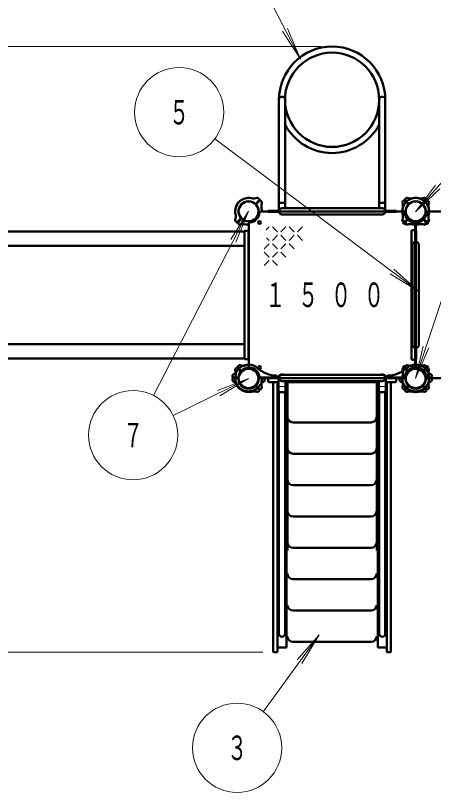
# Model space of a CAD drawing. Units: millimetres on the paper. Extents: x -385 to 0, y -594 to 267.
# Drawn here: x -265.1 to -227.5, y 94.2 to 163.9 of the extents above; entities that cross this region are included whole.
import ezdxf
from ezdxf.enums import TextEntityAlignment as Align

# ---------------------------------------------------------------- set-up
doc = ezdxf.new("R2010")
doc.units = ezdxf.units.MM
doc.linetypes.add('USER1', pattern=[4.5, 2.5, -2])
doc.layers.add('LY_1', color=7, linetype='Continuous', lineweight=50)
doc.styles.add('ＭＳ ゴシック', font='')
doc.styles.get('ＭＳ ゴシック').set_extended_font_data('MS Gothic')

msp = doc.modelspace()

# ---------------------------------------------------------------- linework, layer by layer
at = {"layer": 'LY_1', "lineweight": 13}
for p, q in [((-244.056, 168.794), (-239.492, 159.978)), ((-239.492, 159.978), (-241.098, 162.512)), ((-239.492, 159.978), (-240.634, 162.752)), ((-237.643, 161.121), (-357.237, 161.121)), ((-237.643, 161.121), (-357.237, 161.121)), ((-247.174, 152.84), (-228.871, 139.151)), ((-223.91, 152.234), (-229.143, 146.289)), ((-222.519, 151.437), (-229.143, 131.349)), ((-229.143, 146.289), (-227.364, 148.705)), ((-229.143, 146.289), (-226.972, 148.36)), ((-252.672, 129.836), (-244.143, 146.349)), ((-244.143, 146.349), (-245.747, 143.814)), ((-244.143, 146.349), (-245.282, 143.574)), ((-242.558, 144.68), (-242.291, 144.947)), ((-241.541, 144.497), (-241.991, 144.947)), ((-241.241, 144.497), (-240.791, 144.947)), ((-240.041, 144.497), (-240.491, 144.947)), ((-239.741, 144.497), (-239.291, 144.947)), ((-244.523, 144.449), (-244.523, 133.249)), ((-241.991, 143.747), (-241.541, 144.197)), ((-240.791, 143.747), (-241.241, 144.197)), ((-240.491, 143.747), (-240.041, 144.197)), ((-239.291, 143.747), (-239.741, 144.197)), ((-242.291, 143.747), (-242.53, 143.987)), ((-242.741, 142.997), (-242.291, 143.447)), ((-241.541, 142.997), (-241.991, 143.447)), ((-241.241, 142.997), (-240.791, 143.447)), ((-240.041, 142.997), (-240.491, 143.447)), ((-242.291, 142.247), (-242.741, 142.697)), ((-241.991, 142.247), (-241.541, 142.697)), ((-240.791, 142.247), (-241.241, 142.697)), ((-242.741, 141.497), (-242.291, 141.947)), ((-241.541, 141.497), (-241.991, 141.947)), ((-228.871, 139.151), (-231.421, 140.732)), ((-228.871, 139.151), (-231.107, 141.151)), ((-229.143, 131.349), (-228.455, 134.27)), ((-229.143, 131.349), (-227.959, 134.106)), ((-250.914, 128.039), (-244.143, 131.349)), ((-244.143, 131.349), (-246.942, 130.272)), ((-244.143, 131.349), (-246.713, 129.802)), ((-242.819, 101.486), (-237.807, 108.391)), ((-237.807, 108.391), (-239.774, 106.126)), ((-237.807, 108.391), (-239.351, 105.818)), ((-242.863, 106.824), (-357.237, 106.824)), ((-242.863, 106.824), (-357.237, 106.824))]:
    msp.add_line(p, q, dxfattribs=at)
at = {"layer": 'LY_1', "color": 140}
for p, q in [((-241.415, 156.349), (-241.415, 146.349)), ((-240.871, 156.349), (-240.871, 146.621)), ((-232.415, 156.349), (-232.415, 146.621)), ((-231.871, 156.349), (-231.871, 146.349)), ((-245.121, 147.045), (-245.123, 147.047)), ((-244.838, 147.328), (-244.84, 147.33)), ((-243.501, 147.034), (-243.168, 147.367)), ((-243.459, 146.991), (-243.126, 147.324)), ((-243.169, 147.424), (-243.275, 147.524)), ((-243.068, 147.323), (-242.969, 147.217)), ((-241.415, 147.109), (-240.871, 147.109)), ((-231.871, 147.109), (-232.415, 147.109)), ((-230.218, 147.323), (-230.317, 147.217)), ((-229.827, 146.991), (-230.16, 147.324)), ((-230.121, 147.045), (-230.123, 147.047)), ((-229.784, 147.034), (-230.118, 147.367)), ((-230.117, 147.424), (-230.01, 147.524)), ((-229.838, 147.328), (-229.84, 147.33)), ((-228.501, 147.034), (-228.168, 147.367)), ((-228.459, 146.991), (-228.126, 147.324)), ((-228.448, 147.328), (-228.445, 147.33)), ((-228.169, 147.424), (-228.284, 147.532)), ((-228.165, 147.045), (-228.162, 147.047)), ((-228.068, 147.323), (-227.961, 147.208)), ((-236.643, 146.319), (-243.051, 146.319)), ((-242.383, 146.381), (-241.413, 146.381)), ((-242.383, 146.381), (-242.383, 146.317)), ((-242.383, 146.317), (-241.413, 146.317)), ((-241.143, 146.621), (-236.643, 146.621)), ((-238.728, 146.621), (-236.643, 146.621)), ((-232.143, 146.621), (-236.643, 146.621)), ((-236.643, 146.319), (-230.235, 146.319)), ((-230.903, 146.381), (-231.873, 146.381)), ((-230.903, 146.317), (-231.873, 146.317)), ((-230.903, 146.381), (-230.903, 146.317)), ((-221.643, 146.319), (-228.051, 146.319)), ((-244.827, 145.708), (-245.16, 145.375)), ((-244.784, 145.665), (-245.118, 145.332)), ((-241.143, 146.077), (-236.643, 146.077)), ((-238.44, 146.077), (-236.643, 146.077)), ((-232.143, 146.077), (-236.643, 146.077)), ((-229.827, 145.708), (-230.16, 145.375)), ((-229.784, 145.665), (-230.118, 145.332)), ((-228.501, 145.665), (-228.168, 145.332)), ((-228.459, 145.708), (-228.126, 145.375)), ((-245.218, 145.376), (-245.325, 145.491)), ((-245.117, 145.275), (-245.002, 145.167)), ((-244.113, 138.849), (-244.113, 145.257)), ((-230.218, 145.376), (-230.317, 145.482)), ((-230.117, 145.275), (-230.01, 145.175)), ((-229.173, 138.849), (-229.173, 145.257)), ((-229.113, 138.849), (-229.113, 145.257)), ((-228.169, 145.275), (-228.284, 145.167)), ((-228.068, 145.376), (-227.961, 145.491)), ((-305.873, 144.549), (-244.623, 144.549)), ((-244.523, 144.539), (-244.523, 133.159)), ((-244.463, 144.599), (-244.203, 144.599)), ((-244.143, 144.539), (-244.143, 133.159)), ((-229.523, 138.849), (-229.523, 144.549)), ((-229.423, 144.649), (-229.243, 144.649)), ((-229.175, 144.589), (-229.111, 144.589)), ((-229.175, 144.589), (-229.175, 143.62)), ((-229.111, 144.589), (-229.111, 143.62)), ((-305.873, 143.249), (-244.623, 143.249)), ((-229.415, 143.349), (-229.415, 138.849)), ((-228.871, 143.349), (-228.871, 138.849)), ((-244.113, 138.849), (-244.113, 132.442)), ((-229.523, 138.849), (-229.523, 133.149)), ((-229.415, 134.349), (-229.415, 138.849)), ((-229.173, 138.849), (-229.173, 132.442)), ((-229.113, 138.849), (-229.113, 132.442)), ((-228.871, 134.349), (-228.871, 138.849)), ((-305.873, 134.449), (-244.623, 134.449)), ((-229.175, 133.109), (-229.175, 134.079)), ((-229.111, 133.109), (-229.111, 134.079)), ((-305.873, 133.149), (-244.623, 133.149)), ((-244.463, 133.099), (-244.203, 133.099)), ((-229.423, 133.049), (-229.243, 133.049)), ((-229.175, 133.109), (-229.111, 133.109)), ((-244.784, 132.034), (-245.118, 132.367)), ((-245.117, 132.424), (-245.002, 132.532)), ((-229.784, 132.034), (-230.118, 132.367)), ((-230.117, 132.424), (-230.01, 132.524)), ((-228.501, 132.034), (-228.168, 132.367)), ((-228.169, 132.424), (-228.284, 132.532)), ((-245.218, 132.323), (-245.325, 132.208)), ((-244.827, 131.991), (-245.16, 132.324)), ((-236.643, 131.681), (-241.143, 131.681)), ((-236.643, 131.681), (-232.143, 131.681)), ((-230.218, 132.323), (-230.317, 132.217)), ((-229.827, 131.991), (-230.16, 132.324)), ((-228.459, 131.991), (-228.126, 132.324)), ((-228.068, 132.323), (-227.961, 132.208)), ((-245.591, 131.481), (-245.586, 131.626)), ((-245.591, 131.338), (-245.586, 131.181)), ((-245.08, 131.439), (-245.551, 131.439)), ((-245.08, 131.379), (-245.551, 131.379)), ((-243.205, 131.439), (-241.634, 131.439)), ((-243.205, 131.379), (-242.734, 131.379)), ((-236.643, 131.379), (-243.051, 131.379)), ((-242.694, 131.338), (-242.699, 131.193)), ((-241.413, 131.441), (-242.483, 131.441)), ((-242.483, 131.377), (-242.483, 131.441)), ((-241.413, 131.377), (-242.483, 131.377)), ((-242.393, 131.129), (-242.393, 131.309)), ((-242.293, 131.029), (-241.463, 131.029)), ((-241.923, 106.884), (-241.923, 130.969)), ((-241.594, 131.482), (-241.599, 131.586)), ((-241.543, 106.884), (-241.543, 131.029)), ((-241.463, 130.137), (-241.463, 131.377)), ((-236.643, 131.137), (-241.143, 131.137)), ((-240.823, 130.137), (-240.823, 131.137)), ((-236.643, 131.029), (-240.823, 131.029)), ((-240.743, 107.249), (-240.743, 131.029)), ((-240.643, 115.929), (-240.643, 131.029)), ((-236.643, 131.379), (-230.235, 131.379)), ((-236.643, 131.137), (-232.143, 131.137)), ((-236.643, 131.029), (-232.463, 131.029)), ((-232.643, 115.929), (-232.643, 131.029)), ((-232.543, 107.249), (-232.543, 131.029)), ((-232.463, 130.137), (-232.463, 131.137)), ((-231.873, 131.441), (-230.803, 131.441)), ((-231.873, 131.377), (-230.803, 131.377)), ((-231.823, 130.137), (-231.823, 131.377)), ((-230.993, 131.029), (-231.823, 131.029)), ((-231.743, 106.884), (-231.743, 131.029)), ((-231.692, 131.482), (-231.686, 131.586)), ((-230.08, 131.439), (-231.652, 131.439)), ((-231.363, 106.884), (-231.363, 130.969)), ((-230.893, 131.129), (-230.893, 131.309)), ((-230.803, 131.377), (-230.803, 131.441)), ((-230.591, 131.338), (-230.586, 131.193)), ((-230.08, 131.379), (-230.551, 131.379)), ((-228.205, 131.439), (-227.734, 131.439)), ((-228.205, 131.379), (-227.734, 131.379)), ((-221.643, 131.379), (-228.051, 131.379)), ((-227.694, 131.338), (-227.7, 131.181)), ((-227.694, 131.481), (-227.699, 131.626)), ((-245.121, 130.654), (-245.123, 130.652)), ((-244.838, 130.371), (-244.84, 130.369)), ((-243.501, 130.665), (-243.168, 130.332)), ((-243.459, 130.708), (-243.126, 130.375)), ((-243.169, 130.275), (-243.275, 130.175)), ((-243.068, 130.376), (-242.969, 130.482)), ((-241.415, 108.486), (-241.415, 130.257)), ((-240.871, 108.486), (-240.871, 130.257)), ((-232.415, 108.486), (-232.415, 130.257)), ((-231.871, 108.486), (-231.871, 130.257)), ((-230.218, 130.376), (-230.317, 130.482)), ((-229.827, 130.708), (-230.16, 130.375)), ((-230.121, 130.654), (-230.123, 130.652)), ((-229.784, 130.665), (-230.118, 130.332)), ((-230.117, 130.275), (-230.01, 130.175)), ((-229.838, 130.371), (-229.84, 130.369)), ((-228.501, 130.665), (-228.168, 130.332)), ((-228.459, 130.708), (-228.126, 130.375)), ((-228.448, 130.371), (-228.445, 130.369)), ((-228.169, 130.275), (-228.284, 130.167)), ((-228.165, 130.654), (-228.162, 130.652)), ((-228.068, 130.376), (-227.961, 130.491)), ((-244.343, 130.226), (-244.343, 130.223)), ((-243.943, 130.226), (-243.943, 130.223)), ((-240.823, 130.137), (-241.463, 130.137)), ((-232.463, 130.137), (-231.823, 130.137)), ((-229.343, 130.226), (-229.343, 130.223)), ((-228.943, 130.226), (-228.943, 130.223)), ((-236.643, 127.429), (-240.143, 127.429)), ((-236.643, 127.429), (-233.143, 127.429)), ((-236.643, 124.617), (-240.143, 124.617)), ((-236.643, 124.617), (-233.143, 124.617)), ((-236.643, 121.804), (-240.143, 121.804)), ((-236.643, 121.804), (-233.143, 121.804)), ((-236.643, 118.992), (-240.143, 118.992)), ((-236.643, 118.992), (-233.143, 118.992)), ((-236.643, 116.179), (-240.143, 116.179)), ((-236.643, 116.179), (-233.143, 116.179)), ((-236.643, 113.367), (-240.143, 113.367)), ((-236.643, 113.367), (-233.143, 113.367)), ((-236.643, 110.554), (-240.143, 110.554)), ((-236.643, 110.554), (-233.143, 110.554)), ((-236.643, 107.742), (-240.143, 107.742)), ((-236.643, 107.742), (-233.143, 107.742)), ((-241.603, 106.824), (-241.863, 106.824)), ((-241.543, 107.249), (-240.743, 107.249)), ((-231.743, 107.249), (-232.543, 107.249)), ((-231.683, 106.824), (-231.423, 106.824))]:
    msp.add_line(p, q, dxfattribs=at)
at = {"layer": 'LY_1', "linetype": 'USER1', "lineweight": 13}
for p, q in [((-241.415, 130.137), (-241.415, 130.645)), ((-240.871, 130.645), (-241.415, 130.645)), ((-240.871, 130.137), (-240.871, 130.645)), ((-232.415, 130.645), (-231.871, 130.645)), ((-232.415, 130.137), (-232.415, 130.645)), ((-231.871, 130.137), (-231.871, 130.645))]:
    msp.add_line(p, q, dxfattribs=at)
at = {"layer": 'LY_1', "color": 140}
for centre, radius in [((-236.643, 156.349), 4.228), ((-244.143, 146.349), 0.891), ((-244.143, 146.349), 0.891), ((-229.143, 146.349), 0.891), ((-229.143, 146.349), 0.891), ((-243.153, 145.36), 0.13), ((-230.133, 145.36), 0.13), ((-228.153, 145.36), 0.13), ((-243.153, 132.339), 0.13), ((-230.133, 132.339), 0.13), ((-228.153, 132.339), 0.13), ((-244.143, 131.349), 0.891), ((-229.143, 131.349), 0.891)]:
    msp.add_circle(centre, radius, dxfattribs=at)
at = {"layer": 'LY_1', "lineweight": 13}
for centre in [(-250.377, 155.236), (-254.507, 126.282), (-245.169, 98.249)]:
    msp.add_circle(centre, 4, dxfattribs=at)
at = {"layer": 'LY_1', "color": 140}
for centre, radius, start, end in [((-236.643, 156.349), 4.772, 0, 180), ((-241.143, 156.349), 0.272, 0, 180), ((-232.143, 156.349), 0.272, 0, 180), ((-236.643, 156.349), 4.772, 207.62496, 332.37504), ((-244.143, 146.349), 1.2, 135, 192.27281), ((-245.109, 147.061), 0.02, 143.62693, 225), ((-244.143, 146.349), 1.22, 135, 143.62693), ((-244.143, 146.349), 0.9, 135, 220.72934), ((-244.143, 146.349), 1.22, 126.37307, 135), ((-244.143, 146.349), 1.2, 77.72719, 135), ((-244.854, 147.316), 0.02, 45, 126.37307), ((-244.143, 146.349), 0.9, 49.27066, 135), ((-243.675, 148.499), 1, 257.72719, 287.54116), ((-243.529, 147.062), 0.04, 229.27066, 315), ((-243.43, 146.963), 0.04, 135, 220.72934), ((-243.344, 147.45), 0.1, 47, 107.54116), ((-243.196, 147.395), 0.04, 315, 47), ((-243.097, 147.296), 0.04, 43, 135), ((-241.993, 146.817), 1, 162.45884, 192.27281), ((-243.042, 147.149), 0.1, 342.45884, 43), ((-230.244, 147.149), 0.1, 137, 197.54116), ((-229.143, 146.349), 1.2, 135, 192.27281), ((-231.293, 146.817), 1, 347.72719, 17.54116), ((-230.188, 147.296), 0.04, 45, 137), ((-230.089, 147.395), 0.04, 133, 225), ((-230.109, 147.061), 0.02, 143.62693, 225), ((-229.143, 146.349), 1.22, 135, 143.62693), ((-229.143, 146.349), 0.9, 135, 220.72934), ((-229.942, 147.45), 0.1, 72.45884, 133), ((-229.143, 146.349), 1.22, 126.37307, 135), ((-229.143, 146.349), 1.2, 77.72719, 135), ((-229.61, 148.499), 1, 252.45884, 282.27281), ((-229.854, 147.316), 0.02, 45, 126.37307), ((-229.855, 146.963), 0.04, 319.27066, 45), ((-229.756, 147.062), 0.04, 225, 310.72934), ((-229.143, 146.349), 0.9, 49.27066, 135), ((-229.143, 146.349), 0.9, 45, 130.72934), ((-229.143, 146.349), 1.2, 45, 102.27281), ((-228.675, 148.499), 1, 257.72719, 287.54116), ((-228.529, 147.062), 0.04, 229.27066, 315), ((-229.143, 146.349), 0.9, 319.27066, 45), ((-228.43, 146.963), 0.04, 135, 220.72934), ((-228.431, 147.316), 0.02, 53.62693, 135), ((-229.143, 146.349), 1.22, 45, 53.62693), ((-228.344, 147.45), 0.1, 47, 107.54116), ((-229.143, 146.349), 1.2, 347.72719, 45), ((-229.143, 146.349), 1.22, 36.37307, 45), ((-228.196, 147.395), 0.04, 315, 47), ((-228.177, 147.061), 0.02, 315, 36.37307), ((-228.097, 147.296), 0.04, 43, 135), ((-226.993, 146.817), 1, 162.45884, 192.27281), ((-228.042, 147.149), 0.1, 342.45884, 43), ((-244.143, 146.349), 0.9, 315, 40.72934), ((-243.051, 146.219), 0.1, 90, 173.21282), ((-244.143, 146.349), 1.2, 358.56746, 12.27281), ((-241.143, 146.349), 0.272, 90, 270), ((-232.143, 146.349), 0.272, 270, 90), ((-229.143, 146.349), 1.2, 167.72719, 181.43254), ((-230.235, 146.219), 0.1, 6.78718, 90), ((-229.143, 146.349), 0.9, 139.27066, 225), ((-229.143, 146.349), 0.9, 315, 40.72934), ((-228.051, 146.219), 0.1, 90, 173.21282), ((-229.143, 146.349), 1.2, 358.56746, 12.27281), ((-245.244, 145.55), 0.1, 162.45884, 223), ((-246.293, 145.882), 1, 342.45884, 12.27281), ((-244.855, 145.736), 0.04, 315, 40.72934), ((-244.756, 145.637), 0.04, 49.27066, 135), ((-244.143, 146.349), 0.9, 229.27066, 315), ((-244.143, 146.349), 1, 276.78718, 353.21282), ((-230.244, 145.55), 0.1, 162.45884, 223), ((-231.293, 145.882), 1, 342.45884, 12.27281), ((-229.143, 146.349), 1, 186.78718, 263.21282), ((-229.855, 145.736), 0.04, 315, 40.72934), ((-229.756, 145.637), 0.04, 49.27066, 135), ((-229.143, 146.349), 0.9, 225, 310.72934), ((-229.143, 146.349), 0.9, 229.27066, 315), ((-229.143, 146.349), 1, 276.78718, 353.21282), ((-228.529, 145.637), 0.04, 45, 130.72934), ((-228.43, 145.736), 0.04, 139.27066, 225), ((-226.993, 145.882), 1, 167.72719, 197.54116), ((-228.042, 145.55), 0.1, 317, 17.54116), ((-245.188, 145.403), 0.04, 223, 315), ((-245.089, 145.304), 0.04, 135, 227), ((-244.942, 145.249), 0.1, 227, 287.54116), ((-244.61, 144.2), 1, 77.72719, 107.54116), ((-244.143, 146.349), 1.2, 257.72719, 271.43254), ((-244.013, 145.257), 0.1, 96.78718, 180), ((-230.188, 145.403), 0.04, 223, 315), ((-230.089, 145.304), 0.04, 135, 227), ((-229.942, 145.249), 0.1, 227, 287.54116), ((-229.61, 144.2), 1, 77.72719, 107.54116), ((-229.143, 146.349), 1.2, 257.72719, 271.43254), ((-229.273, 145.257), 0.1, 0, 83.21282), ((-229.143, 146.349), 1.2, 268.56746, 282.27281), ((-229.013, 145.257), 0.1, 96.78718, 180), ((-228.675, 144.2), 1, 72.45884, 102.27281), ((-228.344, 145.249), 0.1, 252.45884, 313), ((-228.196, 145.304), 0.04, 313, 45), ((-228.097, 145.403), 0.04, 225, 317), ((-244.623, 144.449), 0.1, 0, 90), ((-244.463, 144.539), 0.06, 90, 180), ((-244.203, 144.539), 0.06, 0, 90), ((-229.423, 144.549), 0.1, 90, 180), ((-229.143, 143.349), 0.272, 0, 180), ((-244.623, 143.349), 0.1, 270, 0), ((-244.623, 134.349), 0.1, 0, 90), ((-229.143, 134.349), 0.272, 180, 0), ((-244.623, 133.249), 0.1, 270, 0), ((-244.463, 133.159), 0.06, 180, 270), ((-244.203, 133.159), 0.06, 270, 0), ((-229.423, 133.149), 0.1, 180, 270), ((-244.143, 131.409), 1.2, 90, 147.27281), ((-245.089, 132.395), 0.04, 133, 225), ((-244.942, 132.45), 0.1, 72.45884, 133), ((-244.61, 133.499), 1, 252.45884, 282.27281), ((-244.143, 131.349), 1.2, 88.56746, 102.27281), ((-244.143, 131.409), 1.2, 47.78276, 90), ((-244.013, 132.442), 0.1, 180, 263.21282), ((-244.143, 131.349), 1, 6.78718, 83.21282), ((-229.143, 131.349), 1, 96.78718, 173.21282), ((-230.089, 132.395), 0.04, 133, 225), ((-229.942, 132.45), 0.1, 72.45884, 133), ((-229.143, 131.409), 1.2, 90, 132.21724), ((-229.61, 133.499), 1, 252.45884, 282.27281), ((-229.143, 131.349), 1.2, 88.56746, 102.27281), ((-229.273, 132.442), 0.1, 276.78718, 0), ((-229.143, 131.349), 1.2, 77.72719, 91.43254), ((-229.143, 131.409), 1.2, 32.7272, 90), ((-229.013, 132.442), 0.1, 180, 263.21282), ((-229.143, 131.349), 1, 6.78718, 83.21282), ((-228.675, 133.499), 1, 257.72719, 287.54116), ((-228.344, 132.45), 0.1, 47, 107.54116), ((-228.196, 132.395), 0.04, 315, 47), ((-245.486, 131.623), 0.1, 117.45884, 178), ((-245.486, 131.623), 0.1, 117.45884, 178), ((-245.994, 132.599), 1, 297.45884, 327.27281), ((-245.244, 132.149), 0.1, 137, 197.54116), ((-246.293, 131.817), 1, 347.72719, 17.54116), ((-245.188, 132.296), 0.04, 45, 137), ((-244.143, 131.349), 0.9, 139.27066, 225), ((-244.143, 131.409), 0.9, 90, 175.72934), ((-244.855, 131.963), 0.04, 319.27066, 45), ((-244.756, 132.062), 0.04, 225, 310.72934), ((-244.143, 131.349), 0.9, 45, 130.72934), ((-244.143, 131.409), 0.9, 4.27066, 90), ((-244.143, 131.349), 0.9, 319.27066, 45), ((-241.589, 134.224), 2.6, 227.78276, 268.91585), ((-241.143, 131.409), 0.32, 58.21167, 174.26083), ((-241.143, 131.409), 0.272, 90, 270), ((-232.143, 131.409), 0.32, 5.73917, 121.78833), ((-232.143, 131.409), 0.272, 270, 90), ((-231.696, 134.224), 2.6, 271.08415, 312.21724), ((-230.244, 132.149), 0.1, 137, 197.54116), ((-231.293, 131.817), 1, 347.72719, 17.54116), ((-230.188, 132.296), 0.04, 45, 137), ((-229.143, 131.349), 0.9, 135, 220.72934), ((-229.143, 131.349), 0.9, 139.27066, 225), ((-229.143, 131.409), 0.9, 90, 175.72934), ((-229.855, 131.963), 0.04, 319.27066, 45), ((-229.756, 132.062), 0.04, 225, 310.72934), ((-229.143, 131.349), 0.9, 49.27066, 135), ((-229.143, 131.349), 0.9, 45, 130.72934), ((-229.143, 131.409), 0.9, 4.27066, 90), ((-228.529, 132.062), 0.04, 229.27066, 315), ((-229.143, 131.349), 0.9, 319.27066, 45), ((-229.143, 131.349), 0.9, 315, 40.72934), ((-228.43, 131.963), 0.04, 135, 220.72934), ((-227.292, 132.599), 1, 212.72719, 242.54116), ((-228.097, 132.296), 0.04, 43, 135), ((-226.993, 131.817), 1, 162.45884, 192.27281), ((-228.042, 132.149), 0.1, 342.45884, 43), ((-227.799, 131.623), 0.1, 2, 62.54116), ((-227.799, 131.623), 0.1, 2, 62.54116), ((-245.551, 131.479), 0.04, 178, 270), ((-245.551, 131.339), 0.04, 90, 182), ((-245.486, 131.196), 0.1, 182, 242.54116), ((-245.994, 130.22), 1, 32.7272, 62.54116), ((-244.143, 131.349), 1.2, 167.72719, 225), ((-245.08, 131.479), 0.04, 270, 355.72934), ((-245.08, 131.339), 0.04, 4.27066, 90), ((-244.143, 131.409), 0.9, 184.27066, 270), ((-244.143, 131.409), 0.9, 270, 355.72934), ((-243.205, 131.479), 0.04, 184.27066, 270), ((-243.205, 131.339), 0.04, 90, 175.72934), ((-243.051, 131.479), 0.1, 186.78718, 270), ((-242.292, 130.22), 1, 117.45884, 147.27281), ((-241.993, 130.882), 1, 167.72719, 197.54116), ((-244.143, 131.349), 1.2, 347.72719, 1.43254), ((-242.799, 131.196), 0.1, 297.45884, 358), ((-242.734, 131.339), 0.04, 358, 90), ((-242.293, 131.309), 0.1, 137.15636, 180), ((-242.293, 131.129), 0.1, 180, 270), ((-241.639, 131.584), 0.04, 3, 88.91585), ((-241.634, 131.479), 0.04, 270, 3), ((-231.652, 131.479), 0.04, 177, 270), ((-231.646, 131.584), 0.04, 91.08415, 177), ((-230.993, 131.129), 0.1, 270, 0), ((-230.993, 131.309), 0.1, 0, 42.84364), ((-230.551, 131.339), 0.04, 90, 182), ((-230.486, 131.196), 0.1, 182, 242.54116), ((-230.994, 130.22), 1, 32.7272, 62.54116), ((-229.143, 131.349), 1.2, 167.72719, 225), ((-229.143, 131.349), 1.2, 178.56746, 192.27281), ((-231.293, 130.882), 1, 342.45884, 12.27281), ((-230.235, 131.479), 0.1, 270, 353.21282), ((-230.08, 131.479), 0.04, 270, 355.72934), ((-230.08, 131.339), 0.04, 4.27066, 90), ((-229.143, 131.409), 0.9, 184.27066, 270), ((-229.143, 131.409), 0.9, 270, 355.72934), ((-229.143, 131.349), 1.2, 315, 12.27281), ((-228.205, 131.479), 0.04, 184.27066, 270), ((-228.205, 131.339), 0.04, 90, 175.72934), ((-228.051, 131.479), 0.1, 186.78718, 270), ((-227.292, 130.22), 1, 117.45884, 147.27281), ((-226.993, 130.882), 1, 167.72719, 197.54116), ((-229.143, 131.349), 1.2, 347.72719, 1.43254), ((-227.799, 131.196), 0.1, 297.45884, 358), ((-227.734, 131.479), 0.04, 270, 2), ((-227.734, 131.339), 0.04, 358, 90), ((-244.143, 131.409), 1.2, 212.72719, 270), ((-245.109, 130.638), 0.02, 135, 216.37307), ((-244.143, 131.349), 1.22, 216.37307, 225), ((-244.143, 131.349), 1.22, 225, 233.62693), ((-244.143, 131.349), 1.2, 225, 282.27281), ((-244.854, 130.383), 0.02, 233.62693, 315), ((-244.143, 131.349), 0.9, 225, 310.72934), ((-244.143, 131.409), 1.2, 270, 327.27281), ((-243.529, 130.637), 0.04, 45, 130.72934), ((-243.43, 130.736), 0.04, 139.27066, 225), ((-243.196, 130.304), 0.04, 313, 45), ((-243.097, 130.403), 0.04, 225, 317), ((-243.042, 130.55), 0.1, 317, 17.54116), ((-230.244, 130.55), 0.1, 162.45884, 223), ((-230.188, 130.403), 0.04, 223, 315), ((-229.143, 131.409), 1.2, 212.72719, 270), ((-230.109, 130.638), 0.02, 135, 216.37307), ((-230.089, 130.304), 0.04, 135, 227), ((-229.143, 131.349), 1.22, 216.37307, 225), ((-229.143, 131.349), 1.22, 225, 233.62693), ((-229.143, 131.349), 1.2, 225, 282.27281), ((-229.854, 130.383), 0.02, 233.62693, 315), ((-229.855, 130.736), 0.04, 315, 40.72934), ((-229.756, 130.637), 0.04, 49.27066, 135), ((-229.143, 131.349), 0.9, 225, 310.72934), ((-229.143, 131.349), 0.9, 229.27066, 315), ((-229.143, 131.349), 1.2, 257.72719, 315), ((-229.143, 131.409), 1.2, 270, 327.27281), ((-228.529, 130.637), 0.04, 45, 130.72934), ((-228.43, 130.736), 0.04, 139.27066, 225), ((-228.431, 130.383), 0.02, 225, 306.37307), ((-229.143, 131.349), 1.22, 306.37307, 315), ((-229.143, 131.349), 1.22, 315, 323.62693), ((-228.196, 130.304), 0.04, 313, 45), ((-228.177, 130.638), 0.02, 323.62693, 45), ((-228.097, 130.403), 0.04, 225, 317), ((-228.042, 130.55), 0.1, 317, 17.54116), ((-244.323, 130.223), 0.02, 180, 261.37307), ((-244.143, 131.409), 1.22, 261.37307, 270), ((-244.143, 131.409), 1.22, 270, 278.62693), ((-243.963, 130.223), 0.02, 278.62693, 0), ((-243.675, 129.2), 1, 72.45884, 102.27281), ((-243.344, 130.249), 0.1, 252.45884, 313), ((-229.942, 130.249), 0.1, 227, 287.54116), ((-229.61, 129.2), 1, 77.72719, 107.54116), ((-229.323, 130.223), 0.02, 180, 261.37307), ((-229.143, 131.409), 1.22, 261.37307, 270), ((-229.143, 131.409), 1.22, 270, 278.62693), ((-228.963, 130.223), 0.02, 278.62693, 0), ((-228.675, 129.2), 1, 72.45884, 102.27281), ((-228.344, 130.249), 0.1, 252.45884, 313), ((-240.143, 127.929), 0.5, 180, 270), ((-233.143, 127.929), 0.5, 270, 0), ((-240.143, 125.117), 0.5, 180, 270), ((-233.143, 125.117), 0.5, 270, 0), ((-240.143, 122.304), 0.5, 180, 270), ((-233.143, 122.304), 0.5, 270, 0), ((-240.143, 119.492), 0.5, 180, 270), ((-233.143, 119.492), 0.5, 270, 0), ((-240.143, 116.679), 0.5, 180, 270), ((-233.143, 116.679), 0.5, 270, 0), ((-240.143, 113.867), 0.5, 180, 270), ((-233.143, 113.867), 0.5, 270, 0), ((-240.143, 111.054), 0.5, 180, 270), ((-233.143, 111.054), 0.5, 270, 0), ((-241.143, 108.486), 0.272, 180, 0), ((-240.143, 108.242), 0.5, 180, 270), ((-233.143, 108.242), 0.5, 270, 0), ((-232.143, 108.486), 0.272, 180, 0), ((-241.863, 106.884), 0.06, 180, 270), ((-241.603, 106.884), 0.06, 270, 0), ((-231.683, 106.884), 0.06, 180, 270), ((-231.423, 106.884), 0.06, 270, 0)]:
    msp.add_arc(centre, radius, start, end, dxfattribs=at)

# ---------------------------------------------------------------- texts
at = {"layer": 'LY_1', "style": 'ＭＳ ゴシック', "width": 0.6}
for s, p in [('５', (-250.377, 155.236)), ('７', (-254.507, 126.282)), ('３', (-245.169, 98.249))]:
    msp.add_text(s, height=2.199, dxfattribs=at).set_placement(p, align=Align.MIDDLE_CENTER)
at = {"layer": 'LY_1', "insert": (-242.643, 138.849), "char_height": 2.199, "attachment_point": 4, "style": 'ＭＳ ゴシック'}
msp.add_mtext('\\T1.64;\\W0.6;１５００', dxfattribs=at)

doc.saveas('drawing.dxf')
